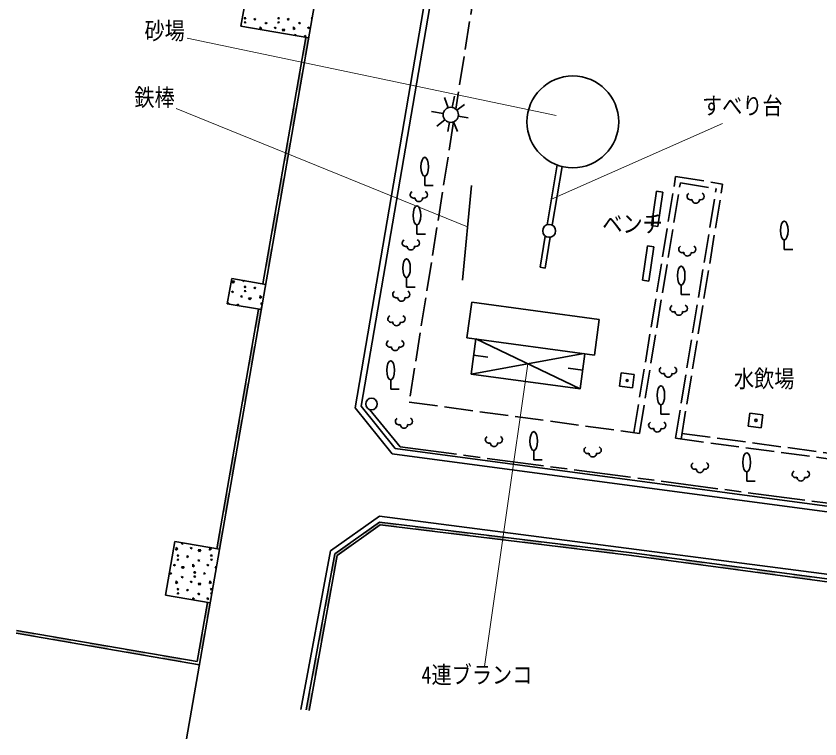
# Model space of a CAD drawing. Units: millimetres, scale not verified. Extents: x 4075 to 98586, y -6160 to 73258.
# Drawn here: x 4075 to 46412, y 6821 to 44872 of the extents above; entities that cross this region are included whole.
import ezdxf
from ezdxf.enums import TextEntityAlignment as Align

# ---------------------------------------------------------------- set-up
doc = ezdxf.new("R2010")
doc.units = ezdxf.units.MM
doc.header["$LTSCALE"] = 250
doc.linetypes.add('CHAIN', pattern=[18.5, 12, -1.5, 3.5, -1.5])
doc.linetypes.add('DASHED', pattern=[7.5, 6, -1.5])
doc.layers.add('グループ[0](0)-D-STR(1)', color=7, linetype='Continuous', lineweight=35)
doc.styles.add('ＭＳ ゴシック', font='')
doc.styles.get('ＭＳ ゴシック').set_extended_font_data('MS Gothic')

msp = doc.modelspace()

# ---------------------------------------------------------------- hatches: boundary and pattern name
at = {"layer": 'グループ[0](0)-D-STR(1)'}
for points in [[(19324.2, 42797.7), (19176.4, 42823.4), (19337.9, 43750.1), (19485.6, 43724.3)], [(19001.2, 40944.3), (18853.4, 40970), (19014.9, 41896.7), (19162.7, 41871)], [(18691.9, 40043.4), (18839.7, 40017.6), (18678.2, 39090.9), (18530.4, 39116.7)], [(18355.2, 37237.6), (18207.4, 37263.3), (18368.9, 38190), (18516.7, 38164.2)], [(18032.2, 35384.2), (17884.5, 35409.9), (18046, 36336.6), (18193.7, 36310.9)], [(17723, 34483.3), (17870.7, 34457.5), (17709.3, 33530.8), (17561.5, 33556.6)], [(17386.3, 31677.5), (17238.5, 31703.2), (17400, 32629.9), (17547.8, 32604.1)], [(16845.2, 29446), (16992.9, 29420.3), (16823.8, 28449.8), (16676, 28475.5)], [(16506.9, 27505), (16654.7, 27479.3), (16485.6, 26508.8), (16337.8, 26534.6)], [(16168.7, 25564.1), (16316.4, 25538.3), (16147.3, 24567.8), (15999.5, 24593.6)], [(15830.4, 23623.1), (15978.2, 23597.4), (15809.1, 22626.9), (15661.3, 22652.6)], [(15492.2, 21682.1), (15639.9, 21656.4), (15470.8, 20685.9), (15323, 20711.7)], [(15132.6, 18744.9), (14984.8, 18770.7), (15153.9, 19741.2), (15301.7, 19715.4)], [(23209.3, 18238.9), (22424.8, 17678.4), (23249.1, 18082.9)], [(23209.3, 18238.9), (23249.1, 18082.9), (24159.2, 18123.1)], [(14815.7, 17800.2), (14963.4, 17774.4), (14794.3, 16804), (14646.5, 16829.7)], [(22424.8, 17678.4), (22512, 17556.3), (23249.1, 18082.9)], [(23249.1, 18082.9), (24141.1, 17974.2), (24159.2, 18123.1)], [(25091, 17858.5), (25109.1, 18007.4), (26059.1, 17891.6), (26040.9, 17742.7)], [(27958.9, 17660.1), (27940.7, 17511.2), (26990.8, 17626.9), (27009, 17775.8)], [(28890.6, 17395.4), (28908.8, 17544.3), (29858.7, 17428.5), (29840.6, 17279.6)], [(20855.7, 16557.3), (20992.4, 16470.6), (21640.3, 17117.9)], [(20992.4, 16470.6), (21727.4, 16995.8), (21640.3, 17117.9)], [(31758.5, 17197), (31740.4, 17048.1), (30790.5, 17163.9), (30808.6, 17312.8)], [(32690.3, 16932.3), (32708.4, 17081.2), (33658.3, 16965.5), (33640.2, 16816.6)], [(20855.7, 16557.3), (20689.5, 15644.8), (20992.4, 16470.6)], [(34590.1, 16700.8), (34608.3, 16849.7), (35558.2, 16733.9), (35540, 16585)], [(20689.5, 15644.8), (20837.1, 15617.9), (20992.4, 16470.6)], [(37433.2, 16342.7), (37453.1, 16491.3), (38398.2, 16364.5), (38378.2, 16215.9)], [(40288.3, 16110.9), (40268.4, 15962.2), (39323.3, 16089.1), (39343.3, 16237.7)], [(41213.4, 15835.4), (41233.4, 15984.1), (42178.4, 15857.3), (42158.5, 15708.6)], [(43103.6, 15581.8), (43123.5, 15730.5), (44068.6, 15603.7), (44048.6, 15455)], [(44993.7, 15328.2), (45013.6, 15476.8), (45958.7, 15350), (45938.7, 15201.4)], [(20504.7, 13792.8), (20357.2, 13819.7), (20523.3, 14732.3), (20670.9, 14705.4)], [(14155.3, 14010.8), (14303.1, 13985.1), (14160.9, 13169), (14013.1, 13194.8)], [(20172.4, 11967.7), (20024.8, 11994.6), (20191, 12907.2), (20338.6, 12880.3)], [(5066.2, 12361.4), (5040.8, 12213.5), (4074.9, 12379.4), (4100.2, 12527.2)], [(13870.9, 12378.7), (14018.7, 12353), (13876.5, 11536.9), (13728.7, 11562.7)], [(6998.1, 12029.7), (6972.7, 11881.8), (6006.7, 12047.7), (6032.1, 12195.5)], [(7938.6, 11716), (7964, 11863.8), (8929.9, 11698), (8904.6, 11550.1)], [(10861.8, 11366.3), (10836.4, 11218.4), (9870.5, 11384.3), (9895.9, 11532.1)], [(11802.4, 11052.6), (11827.7, 11200.4), (12793.7, 11034.6), (12768.3, 10886.7)], [(19858.6, 11082.1), (20006.2, 11055.2), (19840, 10142.7), (19692.4, 10169.5)], [(19507.6, 8317.6), (19360.1, 8344.4), (19526.2, 9257), (19673.8, 9230.1)]]:
    msp.add_hatch(color=256, dxfattribs=at).paths.add_polyline_path(points)

# ---------------------------------------------------------------- linework, layer by layer
for p, q in [((23720.5, 68025.3), (13054.6, 6821)), ((21927.2, 24250), (27786.9, 58354.2)), ((22245.8, 24333), (28060.7, 58175.8)), ((16452.6, 47419.2), (15917.1, 44346.2)), ((16085.9, 44548.1), (16180.6, 44558.1)), ((16085.9, 44548.1), (16135.9, 44490.6)), ((16142.2, 44705.3), (16087.6, 44783.3)), ((16168.3, 44776.9), (16087.6, 44783.3)), ((16135.9, 44490.6), (16180.6, 44558.1)), ((16142.2, 44705.3), (16168.3, 44776.9)), ((16591.1, 44705.1), (16680.6, 44737.7)), ((16591.1, 44705.1), (16653.5, 44661.4)), ((16653.5, 44661.4), (16680.6, 44737.7)), ((17204.3, 44539.5), (17291.3, 44500.8)), ((17204.3, 44539.5), (17218.8, 44464.7)), ((17218.8, 44464.7), (17291.3, 44500.8)), ((17853.7, 44548.1), (17948.4, 44558.1)), ((17853.7, 44548.1), (17903.7, 44490.6)), ((17910, 44705.3), (17855.4, 44783.3)), ((17936.1, 44776.9), (17855.4, 44783.3)), ((17903.7, 44490.6), (17948.4, 44558.1)), ((17910, 44705.3), (17936, 44776.9)), ((18358.8, 44705.1), (18448.3, 44737.7)), ((18358.8, 44705.1), (18421.2, 44661.4)), ((18421.2, 44661.4), (18448.3, 44737.7)), ((18972, 44539.5), (19059, 44500.8)), ((18972, 44539.5), (18986.6, 44464.7)), ((18986.6, 44464.7), (19059, 44500.8)), ((19621.4, 44548.1), (19629.4, 44549)), ((19621.4, 44548.1), (19627.9, 44540.7)), ((19660.8, 44729.5), (19623.1, 44783.3)), ((19669.6, 44779.7), (19623.1, 44783.3)), ((15917.1, 44346.2), (19485.6, 43724.3)), ((16917.4, 44171.9), (16926.3, 44305.2)), ((17014.5, 44221.8), (16926.3, 44305.2)), ((16928.8, 44169.9), (17014.5, 44221.8)), ((17680.6, 44293.9), (17767.6, 44255.1)), ((17680.6, 44293.9), (17695.1, 44219.1)), ((17695.1, 44219.1), (17767.6, 44255.1)), ((18090.7, 44169), (18233.5, 44172)), ((18090.7, 44169), (18158.1, 44076.8)), ((18158.1, 44076.8), (18233.5, 44172)), ((18684.5, 44162.6), (18694, 44305.2)), ((18684.5, 44162.6), (18782.3, 44221.8)), ((18782.3, 44221.8), (18694, 44305.2)), ((19448.3, 44293.9), (19535.4, 44255.1)), ((19448.3, 44293.9), (19462.9, 44219.1)), ((19462.9, 44219.1), (19535.4, 44255.1)), ((17077, 30776.5), (19337.9, 43750.1)), ((18775.2, 43848.1), (18739.2, 43899.5)), ((18819.9, 43893), (18739.2, 43899.5)), ((18801.9, 43843.5), (18819.9, 43893)), ((19242.7, 43821.3), (19332.2, 43853.8)), ((19242.7, 43821.3), (19305.1, 43777.6)), ((19305.1, 43777.5), (19332.2, 43853.8)), ((27044.3, 40065.9), (27160, 40661.4)), ((26832.1, 40049.4), (26636.2, 40591.2)), ((26574.4, 39744.2), (25946.4, 39857.5)), ((27284.8, 39917.5), (27700.5, 40210.8)), ((26659.8, 39418.3), (26237.9, 39069.3)), ((27362.3, 39605.5), (27892.2, 39514.5)), ((26896.2, 39279.7), (26808.4, 38798.6)), ((27118.1, 39302.4), (27320.5, 38802.3)), ((32572.2, 37035.2), (32047.5, 33890.3)), ((32833.2, 36956.5), (32316.9, 33862.3)), ((25599.7, 36440.9), (25599.7, 35945.1)), ((25599.7, 35945.1), (26048.2, 35945.1)), ((28062.8, 35951.2), (27591.6, 30961.6)), ((37544.3, 33848.8), (37807.3, 35649.5)), ((38146.5, 35599.9), (37807.3, 35649.5)), ((37883.6, 33799.3), (38146.5, 35599.9)), ((25184.2, 33885.8), (25184.2, 33390)), ((37544.3, 33848.8), (37883.6, 33799.3)), ((25184.2, 33390), (25632.7, 33390)), ((31948, 33294), (31673.5, 31648.6)), ((32211.9, 33233), (31940.6, 31606.8)), ((44536, 33085.3), (44536, 32589.6)), ((37066.2, 30971), (37329.1, 32771.6)), ((37668.4, 32722), (37329.1, 32771.6)), ((37405.4, 30921.4), (37668.4, 32722)), ((44536, 32589.6), (44984.5, 32589.6)), ((31673.5, 31648.6), (31940.6, 31606.8)), ((15430.8, 31063.4), (15198.9, 29732.9)), ((15430.8, 31063.4), (17224.8, 30750.8)), ((15439, 30910.8), (15581.9, 30913.7)), ((15439, 30910.8), (15506.5, 30818.5)), ((15506.5, 30818.5), (15581.9, 30913.7)), ((16032.9, 30904.4), (16036.4, 30957.9)), ((16032.9, 30904.4), (16102.3, 30946.4)), ((24638.2, 31102.2), (24638.2, 30606.4)), ((37066.2, 30971), (37405.4, 30921.4)), ((16142.2, 30563.2), (16087.6, 30641.2)), ((16168.3, 30634.8), (16087.6, 30641.2)), ((16142.2, 30563.2), (16168.3, 30634.8)), ((16591.1, 30563), (16680.6, 30595.6)), ((16591.1, 30563), (16653.5, 30519.3)), ((16653.5, 30519.3), (16680.6, 30595.6)), ((24638.2, 30606.4), (25086.6, 30606.4)), ((39104.1, 30711.9), (39104.1, 30216.1)), ((15436.5, 30397.4), (15523.5, 30358.7)), ((15436.5, 30397.4), (15451, 30322.6)), ((15451, 30322.6), (15523.5, 30358.6)), ((15912.8, 30151.7), (15999.8, 30113)), ((15912.8, 30151.7), (15927.3, 30076.9)), ((15927.3, 30076.9), (15999.8, 30113)), ((16085.9, 30406), (16180.6, 30416)), ((16085.9, 30406), (16135.9, 30348.5)), ((16135.9, 30348.5), (16180.6, 30416)), ((16916.7, 30020.5), (16926.3, 30163.1)), ((16916.8, 30020.5), (17014.5, 30079.7)), ((17014.5, 30079.7), (16926.3, 30163.1)), ((39104.1, 30216.1), (39552.6, 30216.1)), ((16992.9, 29420.3), (15198.9, 29732.9)), ((15223.9, 29728.6), (15203.7, 29757.3)), ((15284.4, 29750.9), (15203.7, 29757.3)), ((15273.1, 29720), (15284.4, 29750.9)), ((15707.2, 29679.1), (15796.7, 29711.7)), ((15707.2, 29679.1), (15769.6, 29635.4)), ((15769.6, 29635.4), (15796.7, 29711.7)), ((16322.9, 30026.9), (16465.7, 30029.8)), ((16322.9, 30026.9), (16390.4, 29934.6)), ((16390.4, 29934.6), (16465.7, 30029.8)), ((17026.1, 29679.3), (16971.5, 29757.3)), ((17050.6, 29751), (16971.5, 29757.3)), ((17026.1, 29679.3), (17049.1, 29742.4)), ((28075.7, 29819.1), (27820.3, 27940.9)), ((28075.7, 29819.1), (34793, 28905.6)), ((14646.5, 16829.7), (16845.2, 29446)), ((16969.8, 29522.1), (17011.4, 29526.5)), ((16969.8, 29522.1), (17003.8, 29482.9)), ((34793, 28905.6), (34537.6, 27027.5)), ((27820.3, 27940.9), (34537.6, 27027.5)), ((28286.9, 27877.5), (28035.5, 26029.1)), ((33783.1, 25247.5), (28286.9, 27877.5)), ((28035.5, 26029.1), (33969, 27104.8)), ((34034.5, 27095.9), (33783.1, 25247.5)), ((28170.3, 27020), (28928.2, 26916.9)), ((33160, 26341.5), (33917.9, 26238.4)), ((28035.5, 26029.1), (33783.1, 25247.5)), ((35853.5, 25393.5), (35942.6, 26087.8)), ((35942.6, 26087.8), (36636.9, 25998.8)), ((36636.9, 25998.8), (36547.9, 25304.5)), ((23804, 25728.2), (23804, 25232.5)), ((23804, 25232.5), (24252.5, 25232.5)), ((36547.9, 25304.5), (35853.5, 25393.5)), ((23879.5, 21833.9), (21927.2, 24250)), ((24037.7, 22115.4), (22245.8, 24333)), ((38034.3, 24413.8), (38034.3, 23918)), ((38034.3, 23918), (38482.8, 23918)), ((42625.9, 23278.1), (42714.9, 23972.5)), ((42714.9, 23972.5), (43409.2, 23883.4)), ((43409.2, 23883.4), (43320.2, 23189.1)), ((43320.2, 23189.1), (42625.9, 23278.1)), ((68107.9, 16223.9), (24037.7, 22115.4)), ((68183.7, 15911), (23879.5, 21833.9)), ((31340, 22003), (31340, 21507.2)), ((31340, 21507.2), (31788.4, 21507.2)), ((42554.5, 20884.1), (42554.5, 20388.3)), ((42554.5, 20388.3), (43002.9, 20388.3)), ((23223.5, 18540.5), (20629, 16715.8)), ((23209.3, 18238.9), (20855.7, 16557.3)), ((36508.1, 16618.2), (23209.3, 18238.9)), ((67920.8, 12743.9), (23223.5, 18540.5)), ((23249.1, 18082.9), (20992.4, 16470.6)), ((36489, 16469.4), (23249.1, 18082.9)), ((11941.7, 14396.6), (12432.9, 17215.5)), ((14794.3, 16804), (12432.9, 17215.5)), ((12784.8, 17139.1), (12871.9, 17100.4)), ((12784.8, 17139.1), (12799.4, 17064.3)), ((12799.4, 17064.3), (12871.9, 17100.4)), ((12497.3, 16762.2), (12506.8, 16904.8)), ((12497.3, 16762.2), (12595.1, 16821.4)), ((12595.1, 16821.4), (12506.8, 16904.8)), ((13261.2, 16893.5), (13348.2, 16854.7)), ((13261.2, 16893.5), (13275.7, 16818.7)), ((13275.7, 16818.7), (13348.2, 16854.7)), ((13671.2, 16768.6), (13814.1, 16771.6)), ((13671.2, 16768.6), (13738.7, 16676.4)), ((13738.7, 16676.4), (13814.1, 16771.6)), ((14265.1, 16762.2), (14273.9, 16894.6)), ((14265.1, 16762.2), (14362.9, 16821.4)), ((14362.9, 16821.4), (14287.9, 16892.2)), ((20629, 16715.8), (19080.8, 8373)), ((20855.7, 16557.3), (19360.1, 8344.4)), ((49738.9, 14842.8), (36508.1, 16618.2)), ((12550.4, 16263.9), (12645.1, 16273.8)), ((12550.4, 16263.9), (12600.4, 16206.4)), ((12606.7, 16421.1), (12552.1, 16499.1)), ((12632.8, 16492.7), (12552.1, 16499.1)), ((12600.4, 16206.4), (12645.1, 16273.8)), ((12606.7, 16421), (12632.7, 16492.7)), ((13055.5, 16420.9), (13145, 16453.4)), ((13055.5, 16420.9), (13117.9, 16377.2)), ((13117.9, 16377.1), (13145, 16453.4)), ((13668.7, 16255.3), (13755.7, 16216.5)), ((13668.7, 16255.3), (13683.3, 16180.5)), ((13683.3, 16180.5), (13755.7, 16216.5)), ((14318.1, 16263.9), (14412.9, 16273.8)), ((14318.1, 16263.9), (14368.1, 16206.4)), ((14374.5, 16421.1), (14319.8, 16499.1)), ((14400.5, 16492.7), (14319.8, 16499.1)), ((14368.1, 16206.4), (14412.9, 16273.8)), ((14374.5, 16421), (14400.5, 16492.7)), ((20992.4, 16470.6), (19507.6, 8317.6)), ((49719.2, 14694.1), (36489, 16469.4)), ((12377.3, 16009.6), (12464.3, 15970.9)), ((12377.3, 16009.6), (12391.8, 15934.8)), ((12391.8, 15934.8), (12464.3, 15970.8)), ((12787.4, 15884.8), (12930.2, 15887.7)), ((12787.4, 15884.8), (12854.8, 15792.5)), ((12854.8, 15792.5), (12930.2, 15887.7)), ((13381.2, 15878.4), (13390.7, 16020.9)), ((13381.2, 15878.4), (13479, 15937.5)), ((13479, 15937.5), (13390.7, 16020.9)), ((14145, 16009.6), (14232.1, 15970.9)), ((14145, 16009.6), (14159.6, 15934.8)), ((14159.6, 15934.8), (14232.1, 15970.8)), ((14555.1, 15884.8), (14634.4, 15886.4)), ((14555.1, 15884.8), (14618.9, 15797.5)), ((12171.6, 15537), (12261.1, 15569.6)), ((12171.6, 15537), (12234.1, 15493.3)), ((12234.1, 15493.3), (12261.1, 15569.5)), ((12784.8, 15371.4), (12871.9, 15332.6)), ((12784.8, 15371.4), (12799.4, 15296.6)), ((12799.4, 15296.6), (12871.9, 15332.6)), ((13434.3, 15380), (13529, 15389.9)), ((13434.3, 15380), (13484.2, 15322.5)), ((13490.6, 15537.2), (13435.9, 15615.2)), ((13516.6, 15608.8), (13435.9, 15615.2)), ((13484.2, 15322.5), (13529, 15389.9)), ((13490.6, 15537.2), (13516.6, 15608.8)), ((13939.4, 15537), (14028.9, 15569.6)), ((13939.4, 15537), (14001.8, 15493.3)), ((14001.8, 15493.3), (14028.9, 15569.5)), ((12497.3, 14994.5), (12506.8, 15137)), ((12497.3, 14994.5), (12595.1, 15053.7)), ((12595.1, 15053.7), (12506.8, 15137)), ((13261.2, 15125.7), (13348.2, 15087)), ((13261.2, 15125.7), (13275.7, 15050.9)), ((13275.7, 15050.9), (13348.2, 15087)), ((13671.2, 15000.9), (13814.1, 15003.8)), ((13671.2, 15000.9), (13738.7, 14908.6)), ((13738.7, 14908.6), (13814.1, 15003.8)), ((14265.1, 14994.5), (14274.6, 15137)), ((14265.1, 14994.5), (14362.9, 15053.7)), ((14362.9, 15053.7), (14274.6, 15137)), ((14303.1, 13985.1), (11941.7, 14396.6)), ((11947.2, 14428.5), (11988, 14448.7)), ((11953.5, 14464.1), (11988, 14448.7)), ((12550.4, 14496.1), (12645.1, 14506.1)), ((12550.4, 14496.1), (12600.4, 14438.6)), ((12606.7, 14653.3), (12552.1, 14731.3)), ((12632.8, 14724.9), (12552.1, 14731.3)), ((12600.4, 14438.6), (12645.1, 14506.1)), ((12606.7, 14653.3), (12632.7, 14724.9)), ((13055.5, 14653.1), (13145, 14685.7)), ((13055.5, 14653.1), (13117.9, 14609.4)), ((13117.9, 14609.4), (13145, 14685.7)), ((13668.7, 14487.5), (13755.7, 14448.7)), ((13668.7, 14487.5), (13683.3, 14412.7)), ((13683.3, 14412.7), (13755.7, 14448.7)), ((14318.1, 14496.1), (14393.5, 14504)), ((14318.1, 14496.1), (14368.1, 14438.6)), ((14374.5, 14653.3), (14319.8, 14731.3)), ((14400.5, 14724.9), (14319.8, 14731.3)), ((14368.1, 14438.6), (14387.1, 14467.2)), ((14374.5, 14653.3), (14400.5, 14724.9)), ((13383.5, 14145.3), (13390.7, 14253.2)), ((13479, 14169.8), (13390.7, 14253.2)), ((13426.3, 14137.9), (13479, 14169.8)), ((13612.2, 10894), (14155.3, 14010.8)), ((14145, 14241.8), (14232.1, 14203.1)), ((14145, 14241.8), (14159.6, 14167)), ((14159.6, 14167), (14232.1, 14203.1)), ((13734.2, 10720.9), (4074.9, 12379.4)), ((13612.2, 10894), (4100.2, 12527.2)), ((13438.7, 10772.4), (13734.2, 10720.9))]:
    msp.add_line(p, q, dxfattribs=at)
at = {"layer": 'グループ[0](0)-D-STR(1)', "linetype": 'DASHED'}
for p, q in [((28841.8, 50148.5), (27228.3, 39976.9)), ((27121.6, 39303.8), (24781.5, 24551)), ((36615, 22953.1), (38813.4, 36433.1)), ((38813.4, 36433.1), (41288.1, 36029.6)), ((36911.1, 22904.8), (39061.2, 36088.8)), ((39061.2, 36088.8), (40943.7, 35781.8)), ((39097.9, 22599.9), (41288.1, 36029.6)), ((38801.8, 22648.2), (40943.7, 35781.8)), ((24781.5, 24551), (36911.1, 22904.8)), ((39147.5, 22904.3), (67910.8, 19028.9)), ((38801.8, 22648.2), (68157.7, 18692.9))]:
    msp.add_line(p, q, dxfattribs=at)
at = {"layer": 'グループ[0](0)-D-STR(1)', "lineweight": 18}
for p, q in [((32527.5, 39639), (13077.2, 43702.2)), ((27858.1, 33783.9), (12500, 40000)), ((32272.5, 35238.9), (41289.1, 39212.1)), ((31020.9, 26569.3), (28739, 10636.2))]:
    msp.add_line(p, q, dxfattribs=at)
at = {"layer": 'グループ[0](0)-D-STR(1)', "linetype": 'CHAIN'}
for p, q in [((22707.6, 24152.4), (24297.5, 22192.8)), ((24297.5, 22192.8), (53922.1, 18300))]:
    msp.add_line(p, q, dxfattribs=at)
at = {"layer": 'グループ[0](0)-D-STR(1)'}
for centre, radius in [((33399.6, 39304.7), 2415.6), ((26968, 39673.2), 400), ((32150.1, 33566.7), 339.4), ((36259, 25688.7), 45.4), ((22793.3, 24452.2), 305.8), ((43039.4, 23588), 58.7)]:
    msp.add_circle(centre, radius, dxfattribs=at)
for centre, radius, start, end in [((25012.3, 35466.4), 177.9, 117.5973, 297.5973), ((25558.1, 35468.5), 180.7, 247.50504, 67.50504), ((25291.8, 35305.1), 197.2, 178.95837, 358.95837), ((39592.7, 35378.1), 177.9, 117.5973, 297.5973), ((39872.3, 35216.8), 197.2, 178.95837, 358.95837), ((40138.5, 35380.1), 180.7, 247.50504, 67.50504), ((24590.8, 32923.3), 177.9, 117.5973, 297.5973), ((25136.6, 32925.4), 180.7, 247.50504, 67.50504), ((24870.3, 32762.1), 197.2, 178.95837, 358.95837), ((39153.1, 32595.3), 177.9, 117.5973, 297.5973), ((39698.9, 32597.4), 180.7, 247.50504, 67.50504), ((39432.7, 32434), 197.2, 178.95837, 358.95837), ((24089.4, 30220.6), 177.9, 117.5973, 297.5973), ((24369, 30059.3), 197.2, 178.95837, 358.95837), ((24635.3, 30222.7), 180.7, 247.50504, 67.50504), ((38705.2, 29479.6), 177.9, 117.5973, 297.5973), ((39251, 29481.6), 180.7, 247.50504, 67.50504), ((38984.8, 29318.3), 197.2, 178.95837, 358.95837), ((23836.5, 28928), 177.9, 117.5973, 297.5973), ((24382.4, 28930.1), 180.7, 247.50504, 67.50504), ((24116.1, 28766.7), 197.2, 178.95837, 358.95837), ((23766.3, 27621.3), 177.9, 117.5973, 297.5973), ((24312.1, 27623.4), 180.7, 247.50504, 67.50504), ((24045.9, 27460), 197.2, 178.95837, 358.95837), ((38138.1, 26222.1), 177.9, 117.5973, 297.5973), ((38684, 26224.2), 180.7, 247.50504, 67.50504), ((38417.7, 26060.8), 197.2, 178.95837, 358.95837), ((24229.6, 23535.2), 177.9, 117.5973, 297.5973), ((24509.2, 23373.9), 197.2, 178.95837, 358.95837), ((24775.4, 23537.2), 180.7, 247.50504, 67.50504), ((37567.7, 23330.6), 177.9, 117.5973, 297.5973), ((38113.5, 23332.6), 180.7, 247.50504, 67.50504), ((37847.3, 23169.3), 197.2, 178.95837, 358.95837), ((28966.2, 22571.3), 177.9, 117.5973, 297.5973), ((29512.1, 22573.4), 180.7, 247.50504, 67.50504), ((29245.8, 22410), 197.2, 178.95837, 358.95837), ((34171, 22020.6), 177.9, 117.5973, 297.5973), ((34716.8, 22022.6), 180.7, 247.50504, 67.50504), ((34450.6, 21859.3), 197.2, 178.95837, 358.95837), ((39816.4, 21194.4), 177.9, 117.5973, 297.5973), ((40362.2, 21196.4), 180.7, 247.50504, 67.50504), ((40096, 21033.1), 197.2, 178.95837, 358.95837), ((45131.3, 20753.8), 177.9, 117.5973, 297.5973), ((45677.2, 20755.8), 180.7, 247.50504, 67.50504), ((45410.9, 20592.5), 197.2, 178.95837, 358.95837)]:
    msp.add_arc(centre, radius, start, end, dxfattribs=at)
for centre in [(25599.7, 36936.6), (25184.2, 34381.5), (44536, 33581.1), (24638.2, 31597.9), (39104.1, 31207.7), (23804, 26224), (38034.3, 24909.5), (31340, 22498.7), (42554.5, 21379.8)]:
    msp.add_ellipse(centre, major_axis=(0, -500), ratio=0.4, dxfattribs=at)

# ---------------------------------------------------------------- texts
at = {"layer": 'グループ[0](0)-D-STR(1)', "style": 'ＭＳ ゴシック', "width": 0.85}
for s, p in [('砂場', (10840.7, 43368.5)), ('鉄棒', (10304.7, 39860)), ('すべり台', (40198.4, 39422.1)), ('ベンチ', (34949.6, 33203.4)), ('水飲場', (41884.1, 25049.6)), ('4連ブランコ', (25424.2, 9462.6))]:
    msp.add_text(s, height=916.4, dxfattribs=at).set_placement(p, align=Align.BOTTOM_LEFT)

doc.saveas('drawing.dxf')
